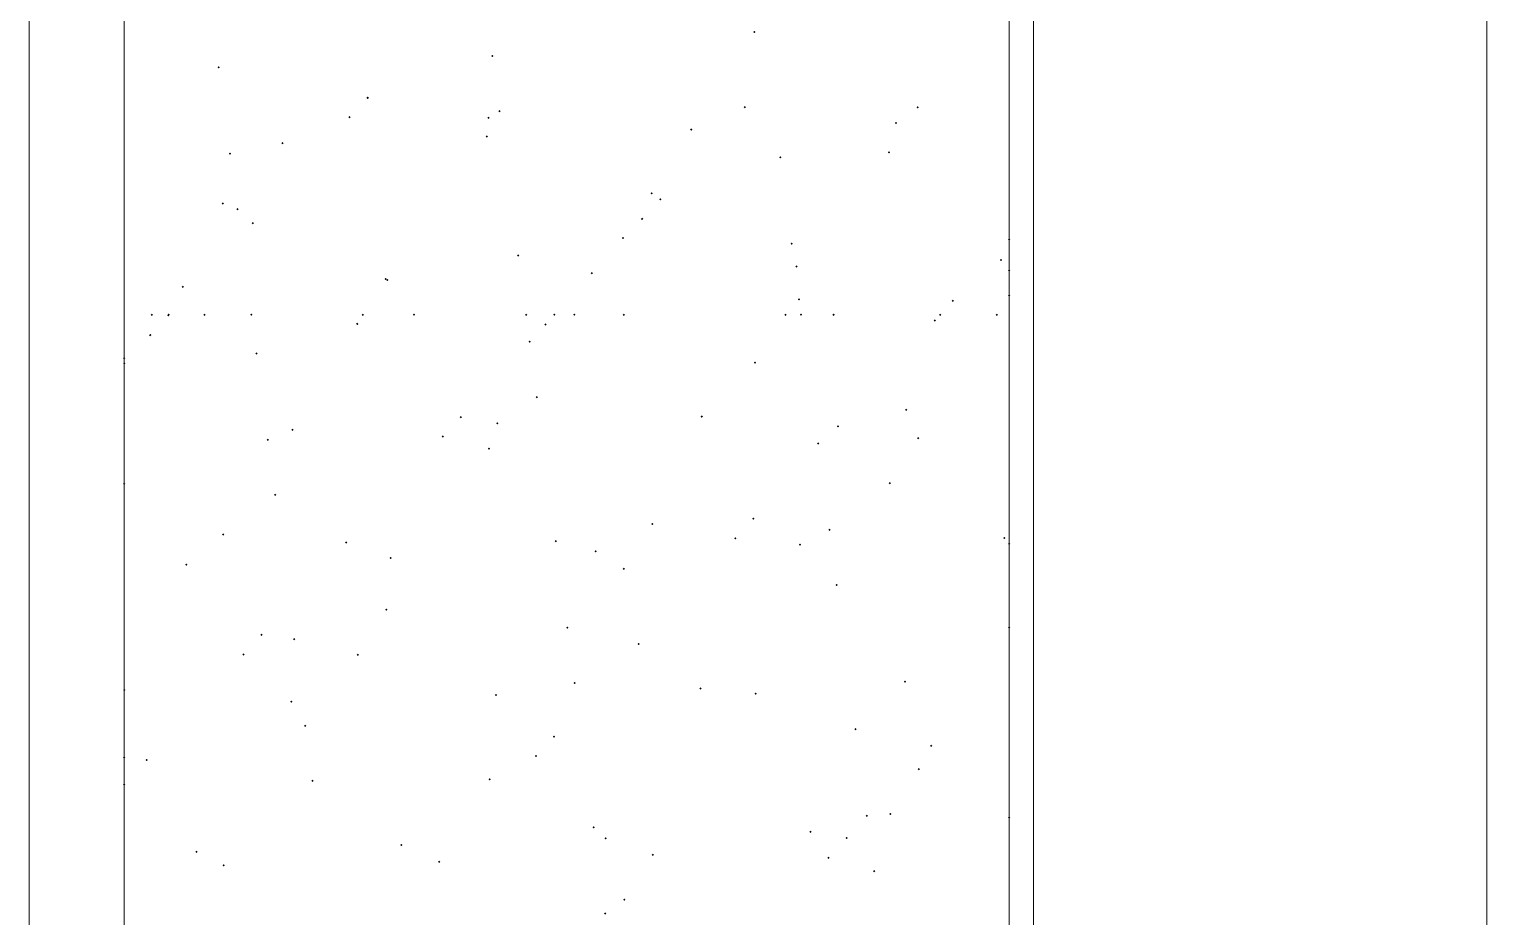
# Model space of a CAD drawing. Header units: millimetres. Extents: x 0 to 414, y 0 to 292.
# Drawn here: x 85.16 to 101.38, y 182.72 to 192.6 of the extents above; entities that cross this region are included whole.
import ezdxf

# ---------------------------------------------------------------- set-up
doc = ezdxf.new("R2010")
doc.units = ezdxf.units.MM

msp = doc.modelspace()

# ---------------------------------------------------------------- hatches: boundary and pattern name
h = msp.add_hatch(color=0)
h.dxf.hatch_style = 2
h.paths.add_polyline_path([(93.232111, 192.554225), (93.219058, 192.567278), (93.232111, 192.580331), (93.245164, 192.567278)])
h = msp.add_hatch(color=0)
h.dxf.hatch_style = 2
h.paths.add_polyline_path([(90.314639, 192.286114), (90.301586, 192.299167), (90.314639, 192.312219), (90.327692, 192.299167)])
h = msp.add_hatch(color=0)
h.dxf.hatch_style = 2
h.paths.add_polyline_path([(87.270167, 192.159114), (87.257114, 192.172167), (87.270167, 192.185219), (87.283219, 192.172167)])
h = msp.add_hatch(color=0)
h.dxf.hatch_style = 2
h.paths.add_polyline_path([(88.928222, 191.820447), (88.915169, 191.8335), (88.928222, 191.846553), (88.941275, 191.8335)])
h = msp.add_hatch(color=0)
h.dxf.hatch_style = 2
h.paths.add_polyline_path([(88.727139, 191.605253), (88.714086, 191.618306), (88.727139, 191.631358), (88.740192, 191.618306)])
h = msp.add_hatch(color=0)
h.dxf.hatch_style = 2
h.paths.add_polyline_path([(90.272306, 191.598197), (90.259253, 191.61125), (90.272306, 191.624303), (90.285358, 191.61125)])
h = msp.add_hatch(color=0)
h.dxf.hatch_style = 2
h.paths.add_polyline_path([(90.395778, 191.672281), (90.382725, 191.685333), (90.395778, 191.698386), (90.408831, 191.685333)])
h = msp.add_hatch(color=0)
h.dxf.hatch_style = 2
h.paths.add_polyline_path([(93.126278, 191.718142), (93.113225, 191.731194), (93.126278, 191.744247), (93.139331, 191.731194)])
h = msp.add_hatch(color=0)
h.dxf.hatch_style = 2
h.paths.add_polyline_path([(95.048917, 191.714614), (95.035864, 191.727667), (95.048917, 191.740719), (95.061969, 191.727667)])
h = msp.add_hatch(color=0)
h.dxf.hatch_style = 2
h.paths.add_polyline_path([(92.530083, 191.467669), (92.517031, 191.480722), (92.530083, 191.493775), (92.543136, 191.480722)])
h = msp.add_hatch(color=0)
h.dxf.hatch_style = 2
h.paths.add_polyline_path([(94.809028, 191.541753), (94.795975, 191.554806), (94.809028, 191.567858), (94.822081, 191.554806)])
h = msp.add_hatch(color=0)
h.dxf.hatch_style = 2
h.paths.add_polyline_path([(87.97925, 191.315975), (87.966197, 191.329028), (87.97925, 191.342081), (87.992303, 191.329028)])
h = msp.add_hatch(color=0)
h.dxf.hatch_style = 2
h.paths.add_polyline_path([(90.254667, 191.390058), (90.241614, 191.403111), (90.254667, 191.416164), (90.267719, 191.403111)])
h = msp.add_hatch(color=0)
h.dxf.hatch_style = 2
h.paths.add_polyline_path([(87.397167, 191.199558), (87.384114, 191.212611), (87.397167, 191.225664), (87.410219, 191.212611)])
h = msp.add_hatch(color=0)
h.dxf.hatch_style = 2
h.paths.add_polyline_path([(93.521389, 191.157225), (93.508336, 191.170278), (93.521389, 191.183331), (93.534442, 191.170278)])
h = msp.add_hatch(color=0)
h.dxf.hatch_style = 2
h.paths.add_polyline_path([(94.731417, 191.213669), (94.718364, 191.226722), (94.731417, 191.239775), (94.744469, 191.226722)])
h = msp.add_hatch(color=0)
h.dxf.hatch_style = 2
h.paths.add_polyline_path([(87.316028, 190.645697), (87.302975, 190.65875), (87.316028, 190.671803), (87.329081, 190.65875)])
h = msp.add_hatch(color=0)
h.dxf.hatch_style = 2
h.paths.add_polyline_path([(92.089111, 190.758586), (92.076058, 190.771639), (92.089111, 190.784692), (92.102164, 190.771639)])
h = msp.add_hatch(color=0)
h.dxf.hatch_style = 2
h.paths.add_polyline_path([(92.184361, 190.691558), (92.171308, 190.704611), (92.184361, 190.717664), (92.197414, 190.704611)])
h = msp.add_hatch(color=0)
h.dxf.hatch_style = 2
h.paths.add_polyline_path([(87.478306, 190.582197), (87.465253, 190.59525), (87.478306, 190.608303), (87.491358, 190.59525)])
h = msp.add_hatch(color=0)
h.dxf.hatch_style = 2
h.paths.add_polyline_path([(91.983278, 190.472836), (91.970225, 190.485889), (91.983278, 190.498942), (91.996331, 190.485889)])
h = msp.add_hatch(color=0)
h.dxf.hatch_style = 2
h.paths.add_polyline_path([(87.651167, 190.426975), (87.638114, 190.440028), (87.651167, 190.453081), (87.664219, 190.440028)])
h = msp.add_hatch(color=0)
h.dxf.hatch_style = 2
h.paths.add_polyline_path([(91.771611, 190.261169), (91.758558, 190.274222), (91.771611, 190.287275), (91.784664, 190.274222)])
h = msp.add_hatch(color=0)
h.dxf.hatch_style = 2
h.paths.add_polyline_path([(93.648389, 190.197669), (93.635336, 190.210722), (93.648389, 190.223775), (93.661442, 190.210722)])
h = msp.add_hatch(color=0)
h.dxf.hatch_style = 2
h.paths.add_polyline_path([(96.068444, 190.243531), (96.055392, 190.256583), (96.068444, 190.269636), (96.081497, 190.256583)])
h = msp.add_hatch(color=0)
h.dxf.hatch_style = 2
h.paths.add_polyline_path([(90.603917, 190.067142), (90.590864, 190.080194), (90.603917, 190.093247), (90.616969, 190.080194)])
h = msp.add_hatch(color=0)
h.dxf.hatch_style = 2
h.paths.add_polyline_path([(95.976722, 190.017753), (95.963669, 190.030806), (95.976722, 190.043858), (95.989775, 190.030806)])
h = msp.add_hatch(color=0)
h.dxf.hatch_style = 2
h.paths.add_polyline_path([(89.129306, 189.806086), (89.116253, 189.819139), (89.129306, 189.832192), (89.142358, 189.819139)])
h = msp.add_hatch(color=0)
h.dxf.hatch_style = 2
h.paths.add_polyline_path([(91.422361, 189.869586), (91.409308, 189.882639), (91.422361, 189.895692), (91.435414, 189.882639)])
h = msp.add_hatch(color=0)
h.dxf.hatch_style = 2
h.paths.add_polyline_path([(93.701306, 189.943669), (93.688253, 189.956722), (93.701306, 189.969775), (93.714358, 189.956722)])
h = msp.add_hatch(color=0)
h.dxf.hatch_style = 2
h.paths.add_polyline_path([(96.068444, 189.901336), (96.055392, 189.914389), (96.068444, 189.927442), (96.081497, 189.914389)])
h = msp.add_hatch(color=0)
h.dxf.hatch_style = 2
h.paths.add_polyline_path([(96.068444, 189.901336), (96.055392, 189.914389), (96.068444, 189.927442), (96.081497, 189.914389)])
h = msp.add_hatch(color=0)
h.dxf.hatch_style = 2
h.paths.add_polyline_path([(86.871528, 189.717892), (86.858475, 189.730944), (86.871528, 189.743997), (86.884581, 189.730944)])
h = msp.add_hatch(color=0)
h.dxf.hatch_style = 2
h.paths.add_polyline_path([(89.146944, 189.795503), (89.133892, 189.808556), (89.146944, 189.821608), (89.159997, 189.808556)])
h = msp.add_hatch(color=0)
h.dxf.hatch_style = 2
h.paths.add_polyline_path([(93.729528, 189.580308), (93.716475, 189.593361), (93.729528, 189.606414), (93.742581, 189.593361)])
h = msp.add_hatch(color=0)
h.dxf.hatch_style = 2
h.paths.add_polyline_path([(95.4405, 189.562669), (95.427447, 189.575722), (95.4405, 189.588775), (95.453553, 189.575722)])
h = msp.add_hatch(color=0)
h.dxf.hatch_style = 2
h.paths.add_polyline_path([(96.068444, 189.622642), (96.055392, 189.635694), (96.068444, 189.648747), (96.081497, 189.635694)])
h = msp.add_hatch(color=0)
h.dxf.hatch_style = 2
h.paths.add_polyline_path([(86.525806, 189.407447), (86.512753, 189.4205), (86.525806, 189.433553), (86.538858, 189.4205)])
h = msp.add_hatch(color=0)
h.dxf.hatch_style = 2
h.paths.add_polyline_path([(86.525806, 189.407447), (86.512753, 189.4205), (86.525806, 189.433553), (86.538858, 189.4205)])
h = msp.add_hatch(color=0)
h.dxf.hatch_style = 2
h.paths.add_polyline_path([(86.525806, 189.407447), (86.512753, 189.4205), (86.525806, 189.433553), (86.538858, 189.4205)])
h = msp.add_hatch(color=0)
h.dxf.hatch_style = 2
h.paths.add_polyline_path([(86.70925, 189.400392), (86.696197, 189.413444), (86.70925, 189.426497), (86.722303, 189.413444)])
h = msp.add_hatch(color=0)
h.dxf.hatch_style = 2
h.paths.add_polyline_path([(86.712778, 189.407447), (86.699725, 189.4205), (86.712778, 189.433553), (86.725831, 189.4205)])
h = msp.add_hatch(color=0)
h.dxf.hatch_style = 2
h.paths.add_polyline_path([(86.712778, 189.407447), (86.699725, 189.4205), (86.712778, 189.433553), (86.725831, 189.4205)])
h = msp.add_hatch(color=0)
h.dxf.hatch_style = 2
h.paths.add_polyline_path([(86.712778, 189.407447), (86.699725, 189.4205), (86.712778, 189.433553), (86.725831, 189.4205)])
h = msp.add_hatch(color=0)
h.dxf.hatch_style = 2
h.paths.add_polyline_path([(87.111417, 189.407447), (87.098364, 189.4205), (87.111417, 189.433553), (87.124469, 189.4205)])
h = msp.add_hatch(color=0)
h.dxf.hatch_style = 2
h.paths.add_polyline_path([(87.111417, 189.407447), (87.098364, 189.4205), (87.111417, 189.433553), (87.124469, 189.4205)])
h = msp.add_hatch(color=0)
h.dxf.hatch_style = 2
h.paths.add_polyline_path([(87.111417, 189.407447), (87.098364, 189.4205), (87.111417, 189.433553), (87.124469, 189.4205)])
h = msp.add_hatch(color=0)
h.dxf.hatch_style = 2
h.paths.add_polyline_path([(87.633528, 189.407447), (87.620475, 189.4205), (87.633528, 189.433553), (87.646581, 189.4205)])
h = msp.add_hatch(color=0)
h.dxf.hatch_style = 2
h.paths.add_polyline_path([(87.633528, 189.407447), (87.620475, 189.4205), (87.633528, 189.433553), (87.646581, 189.4205)])
h = msp.add_hatch(color=0)
h.dxf.hatch_style = 2
h.paths.add_polyline_path([(87.633528, 189.407447), (87.620475, 189.4205), (87.633528, 189.433553), (87.646581, 189.4205)])
h = msp.add_hatch(color=0)
h.dxf.hatch_style = 2
h.paths.add_polyline_path([(88.875306, 189.407447), (88.862253, 189.4205), (88.875306, 189.433553), (88.888358, 189.4205)])
h = msp.add_hatch(color=0)
h.dxf.hatch_style = 2
h.paths.add_polyline_path([(88.875306, 189.407447), (88.862253, 189.4205), (88.875306, 189.433553), (88.888358, 189.4205)])
h = msp.add_hatch(color=0)
h.dxf.hatch_style = 2
h.paths.add_polyline_path([(88.875306, 189.407447), (88.862253, 189.4205), (88.875306, 189.433553), (88.888358, 189.4205)])
h = msp.add_hatch(color=0)
h.dxf.hatch_style = 2
h.paths.add_polyline_path([(89.443278, 189.407447), (89.430225, 189.4205), (89.443278, 189.433553), (89.456331, 189.4205)])
h = msp.add_hatch(color=0)
h.dxf.hatch_style = 2
h.paths.add_polyline_path([(89.443278, 189.407447), (89.430225, 189.4205), (89.443278, 189.433553), (89.456331, 189.4205)])
h = msp.add_hatch(color=0)
h.dxf.hatch_style = 2
h.paths.add_polyline_path([(89.443278, 189.407447), (89.430225, 189.4205), (89.443278, 189.433553), (89.456331, 189.4205)])
h = msp.add_hatch(color=0)
h.dxf.hatch_style = 2
h.paths.add_polyline_path([(90.692111, 189.407447), (90.679058, 189.4205), (90.692111, 189.433553), (90.705164, 189.4205)])
h = msp.add_hatch(color=0)
h.dxf.hatch_style = 2
h.paths.add_polyline_path([(90.692111, 189.407447), (90.679058, 189.4205), (90.692111, 189.433553), (90.705164, 189.4205)])
h = msp.add_hatch(color=0)
h.dxf.hatch_style = 2
h.paths.add_polyline_path([(90.692111, 189.407447), (90.679058, 189.4205), (90.692111, 189.433553), (90.705164, 189.4205)])
h = msp.add_hatch(color=0)
h.dxf.hatch_style = 2
h.paths.add_polyline_path([(91.006083, 189.407447), (90.993031, 189.4205), (91.006083, 189.433553), (91.019136, 189.4205)])
h = msp.add_hatch(color=0)
h.dxf.hatch_style = 2
h.paths.add_polyline_path([(91.006083, 189.407447), (90.993031, 189.4205), (91.006083, 189.433553), (91.019136, 189.4205)])
h = msp.add_hatch(color=0)
h.dxf.hatch_style = 2
h.paths.add_polyline_path([(91.006083, 189.407447), (90.993031, 189.4205), (91.006083, 189.433553), (91.019136, 189.4205)])
h = msp.add_hatch(color=0)
h.dxf.hatch_style = 2
h.paths.add_polyline_path([(91.228333, 189.407447), (91.215281, 189.4205), (91.228333, 189.433553), (91.241386, 189.4205)])
h = msp.add_hatch(color=0)
h.dxf.hatch_style = 2
h.paths.add_polyline_path([(91.228333, 189.407447), (91.215281, 189.4205), (91.228333, 189.433553), (91.241386, 189.4205)])
h = msp.add_hatch(color=0)
h.dxf.hatch_style = 2
h.paths.add_polyline_path([(91.228333, 189.407447), (91.215281, 189.4205), (91.228333, 189.433553), (91.241386, 189.4205)])
h = msp.add_hatch(color=0)
h.dxf.hatch_style = 2
h.paths.add_polyline_path([(91.778667, 189.407447), (91.765614, 189.4205), (91.778667, 189.433553), (91.791719, 189.4205)])
h = msp.add_hatch(color=0)
h.dxf.hatch_style = 2
h.paths.add_polyline_path([(91.778667, 189.407447), (91.765614, 189.4205), (91.778667, 189.433553), (91.791719, 189.4205)])
h = msp.add_hatch(color=0)
h.dxf.hatch_style = 2
h.paths.add_polyline_path([(91.778667, 189.407447), (91.765614, 189.4205), (91.778667, 189.433553), (91.791719, 189.4205)])
h = msp.add_hatch(color=0)
h.dxf.hatch_style = 2
h.paths.add_polyline_path([(93.577833, 189.407447), (93.564781, 189.4205), (93.577833, 189.433553), (93.590886, 189.4205)])
h = msp.add_hatch(color=0)
h.dxf.hatch_style = 2
h.paths.add_polyline_path([(93.577833, 189.407447), (93.564781, 189.4205), (93.577833, 189.433553), (93.590886, 189.4205)])
h = msp.add_hatch(color=0)
h.dxf.hatch_style = 2
h.paths.add_polyline_path([(93.577833, 189.407447), (93.564781, 189.4205), (93.577833, 189.433553), (93.590886, 189.4205)])
h = msp.add_hatch(color=0)
h.dxf.hatch_style = 2
h.paths.add_polyline_path([(93.750694, 189.407447), (93.737642, 189.4205), (93.750694, 189.433553), (93.763747, 189.4205)])
h = msp.add_hatch(color=0)
h.dxf.hatch_style = 2
h.paths.add_polyline_path([(93.750694, 189.407447), (93.737642, 189.4205), (93.750694, 189.433553), (93.763747, 189.4205)])
h = msp.add_hatch(color=0)
h.dxf.hatch_style = 2
h.paths.add_polyline_path([(93.750694, 189.407447), (93.737642, 189.4205), (93.750694, 189.433553), (93.763747, 189.4205)])
h = msp.add_hatch(color=0)
h.dxf.hatch_style = 2
h.paths.add_polyline_path([(94.114056, 189.407447), (94.101003, 189.4205), (94.114056, 189.433553), (94.127108, 189.4205)])
h = msp.add_hatch(color=0)
h.dxf.hatch_style = 2
h.paths.add_polyline_path([(94.114056, 189.407447), (94.101003, 189.4205), (94.114056, 189.433553), (94.127108, 189.4205)])
h = msp.add_hatch(color=0)
h.dxf.hatch_style = 2
h.paths.add_polyline_path([(94.114056, 189.407447), (94.101003, 189.4205), (94.114056, 189.433553), (94.127108, 189.4205)])
h = msp.add_hatch(color=0)
h.dxf.hatch_style = 2
h.paths.add_polyline_path([(95.239417, 189.343947), (95.226364, 189.357), (95.239417, 189.370053), (95.252469, 189.357)])
h = msp.add_hatch(color=0)
h.dxf.hatch_style = 2
h.paths.add_polyline_path([(95.299389, 189.407447), (95.286336, 189.4205), (95.299389, 189.433553), (95.312442, 189.4205)])
h = msp.add_hatch(color=0)
h.dxf.hatch_style = 2
h.paths.add_polyline_path([(95.299389, 189.407447), (95.286336, 189.4205), (95.299389, 189.433553), (95.312442, 189.4205)])
h = msp.add_hatch(color=0)
h.dxf.hatch_style = 2
h.paths.add_polyline_path([(95.299389, 189.407447), (95.286336, 189.4205), (95.299389, 189.433553), (95.312442, 189.4205)])
h = msp.add_hatch(color=0)
h.dxf.hatch_style = 2
h.paths.add_polyline_path([(95.930861, 189.407447), (95.917808, 189.4205), (95.930861, 189.433553), (95.943914, 189.4205)])
h = msp.add_hatch(color=0)
h.dxf.hatch_style = 2
h.paths.add_polyline_path([(95.930861, 189.407447), (95.917808, 189.4205), (95.930861, 189.433553), (95.943914, 189.4205)])
h = msp.add_hatch(color=0)
h.dxf.hatch_style = 2
h.paths.add_polyline_path([(95.930861, 189.407447), (95.917808, 189.4205), (95.930861, 189.433553), (95.943914, 189.4205)])
h = msp.add_hatch(color=0)
h.dxf.hatch_style = 2
h.paths.add_polyline_path([(86.508167, 189.181669), (86.495114, 189.194722), (86.508167, 189.207775), (86.521219, 189.194722)])
h = msp.add_hatch(color=0)
h.dxf.hatch_style = 2
h.paths.add_polyline_path([(88.811806, 189.305142), (88.798753, 189.318194), (88.811806, 189.331247), (88.824858, 189.318194)])
h = msp.add_hatch(color=0)
h.dxf.hatch_style = 2
h.paths.add_polyline_path([(90.907306, 189.298086), (90.894253, 189.311139), (90.907306, 189.324192), (90.920358, 189.311139)])
h = msp.add_hatch(color=0)
h.dxf.hatch_style = 2
h.paths.add_polyline_path([(90.730917, 189.107586), (90.717864, 189.120639), (90.730917, 189.133692), (90.743969, 189.120639)])
h = msp.add_hatch(color=0)
h.dxf.hatch_style = 2
h.paths.add_polyline_path([(86.218889, 188.924142), (86.205836, 188.937194), (86.218889, 188.950247), (86.231942, 188.937194)])
h = msp.add_hatch(color=0)
h.dxf.hatch_style = 2
h.paths.add_polyline_path([(86.218889, 188.924142), (86.205836, 188.937194), (86.218889, 188.950247), (86.231942, 188.937194)])
h = msp.add_hatch(color=0)
h.dxf.hatch_style = 2
h.paths.add_polyline_path([(86.218889, 188.867697), (86.205836, 188.88075), (86.218889, 188.893803), (86.231942, 188.88075)])
h = msp.add_hatch(color=0)
h.dxf.hatch_style = 2
h.paths.add_polyline_path([(86.218889, 188.867697), (86.205836, 188.88075), (86.218889, 188.893803), (86.231942, 188.88075)])
h = msp.add_hatch(color=0)
h.dxf.hatch_style = 2
h.paths.add_polyline_path([(86.218889, 188.867697), (86.205836, 188.88075), (86.218889, 188.893803), (86.231942, 188.88075)])
h = msp.add_hatch(color=0)
h.dxf.hatch_style = 2
h.paths.add_polyline_path([(87.689972, 188.977058), (87.676919, 188.990111), (87.689972, 189.003164), (87.703025, 188.990111)])
h = msp.add_hatch(color=0)
h.dxf.hatch_style = 2
h.paths.add_polyline_path([(93.239167, 188.874753), (93.226114, 188.887806), (93.239167, 188.900858), (93.252219, 188.887806)])
h = msp.add_hatch(color=0)
h.dxf.hatch_style = 2
h.paths.add_polyline_path([(90.812056, 188.490225), (90.799003, 188.503278), (90.812056, 188.516331), (90.825108, 188.503278)])
h = msp.add_hatch(color=0)
h.dxf.hatch_style = 2
h.paths.add_polyline_path([(94.921917, 188.349114), (94.908864, 188.362167), (94.921917, 188.375219), (94.934969, 188.362167)])
h = msp.add_hatch(color=0)
h.dxf.hatch_style = 2
h.paths.add_polyline_path([(89.965389, 188.267975), (89.952336, 188.281028), (89.965389, 188.294081), (89.978442, 188.281028)])
h = msp.add_hatch(color=0)
h.dxf.hatch_style = 2
h.paths.add_polyline_path([(90.371083, 188.200947), (90.358031, 188.214), (90.371083, 188.227053), (90.384136, 188.214)])
h = msp.add_hatch(color=0)
h.dxf.hatch_style = 2
h.paths.add_polyline_path([(92.6465, 188.275031), (92.633447, 188.288083), (92.6465, 188.301136), (92.659553, 188.288083)])
h = msp.add_hatch(color=0)
h.dxf.hatch_style = 2
h.paths.add_polyline_path([(87.816972, 188.017503), (87.803919, 188.030556), (87.816972, 188.043608), (87.830025, 188.030556)])
h = msp.add_hatch(color=0)
h.dxf.hatch_style = 2
h.paths.add_polyline_path([(88.092139, 188.126864), (88.079086, 188.139917), (88.092139, 188.152969), (88.105192, 188.139917)])
h = msp.add_hatch(color=0)
h.dxf.hatch_style = 2
h.paths.add_polyline_path([(89.764306, 188.052781), (89.751253, 188.065833), (89.764306, 188.078886), (89.777358, 188.065833)])
h = msp.add_hatch(color=0)
h.dxf.hatch_style = 2
h.paths.add_polyline_path([(94.163444, 188.165669), (94.150392, 188.178722), (94.163444, 188.191775), (94.176497, 188.178722)])
h = msp.add_hatch(color=0)
h.dxf.hatch_style = 2
h.paths.add_polyline_path([(95.055972, 188.035142), (95.042919, 188.048194), (95.055972, 188.061247), (95.069025, 188.048194)])
h = msp.add_hatch(color=0)
h.dxf.hatch_style = 2
h.paths.add_polyline_path([(90.279361, 187.918725), (90.266308, 187.931778), (90.279361, 187.944831), (90.292414, 187.931778)])
h = msp.add_hatch(color=0)
h.dxf.hatch_style = 2
h.paths.add_polyline_path([(93.941194, 187.975169), (93.928142, 187.988222), (93.941194, 188.001275), (93.954247, 187.988222)])
h = msp.add_hatch(color=0)
h.dxf.hatch_style = 2
h.paths.add_polyline_path([(86.218889, 187.527142), (86.205836, 187.540194), (86.218889, 187.553247), (86.231942, 187.540194)])
h = msp.add_hatch(color=0)
h.dxf.hatch_style = 2
h.paths.add_polyline_path([(86.218889, 187.527142), (86.205836, 187.540194), (86.218889, 187.553247), (86.231942, 187.540194)])
h = msp.add_hatch(color=0)
h.dxf.hatch_style = 2
h.paths.add_polyline_path([(94.738472, 187.534197), (94.725419, 187.54725), (94.738472, 187.560303), (94.751525, 187.54725)])
h = msp.add_hatch(color=0)
h.dxf.hatch_style = 2
h.paths.add_polyline_path([(87.898111, 187.403669), (87.885058, 187.416722), (87.898111, 187.429775), (87.911164, 187.416722)])
h = msp.add_hatch(color=0)
h.dxf.hatch_style = 2
h.paths.add_polyline_path([(92.096167, 187.079114), (92.083114, 187.092167), (92.096167, 187.105219), (92.109219, 187.092167)])
h = msp.add_hatch(color=0)
h.dxf.hatch_style = 2
h.paths.add_polyline_path([(93.221528, 187.139086), (93.208475, 187.152139), (93.221528, 187.165192), (93.234581, 187.152139)])
h = msp.add_hatch(color=0)
h.dxf.hatch_style = 2
h.paths.add_polyline_path([(87.319556, 186.962697), (87.306503, 186.97575), (87.319556, 186.988803), (87.332608, 186.97575)])
h = msp.add_hatch(color=0)
h.dxf.hatch_style = 2
h.paths.add_polyline_path([(91.023722, 186.888614), (91.010669, 186.901667), (91.023722, 186.914719), (91.036775, 186.901667)])
h = msp.add_hatch(color=0)
h.dxf.hatch_style = 2
h.paths.add_polyline_path([(93.020444, 186.920364), (93.007392, 186.933417), (93.020444, 186.946469), (93.033497, 186.933417)])
h = msp.add_hatch(color=0)
h.dxf.hatch_style = 2
h.paths.add_polyline_path([(94.068194, 187.015614), (94.055142, 187.028667), (94.068194, 187.041719), (94.081247, 187.028667)])
h = msp.add_hatch(color=0)
h.dxf.hatch_style = 2
h.paths.add_polyline_path([(96.015528, 186.923892), (96.002475, 186.936944), (96.015528, 186.949997), (96.028581, 186.936944)])
h = msp.add_hatch(color=0)
h.dxf.hatch_style = 2
h.paths.add_polyline_path([(88.688333, 186.874503), (88.675281, 186.887556), (88.688333, 186.900608), (88.701386, 186.887556)])
h = msp.add_hatch(color=0)
h.dxf.hatch_style = 2
h.paths.add_polyline_path([(91.464694, 186.775725), (91.451642, 186.788778), (91.464694, 186.801831), (91.477747, 186.788778)])
h = msp.add_hatch(color=0)
h.dxf.hatch_style = 2
h.paths.add_polyline_path([(93.740111, 186.849808), (93.727058, 186.862861), (93.740111, 186.875914), (93.753164, 186.862861)])
h = msp.add_hatch(color=0)
h.dxf.hatch_style = 2
h.paths.add_polyline_path([(96.068444, 186.860392), (96.055392, 186.873444), (96.068444, 186.886497), (96.081497, 186.873444)])
h = msp.add_hatch(color=0)
h.dxf.hatch_style = 2
h.paths.add_polyline_path([(96.068444, 186.860392), (96.055392, 186.873444), (96.068444, 186.886497), (96.081497, 186.873444)])
h = msp.add_hatch(color=0)
h.dxf.hatch_style = 2
h.paths.add_polyline_path([(96.068444, 186.860392), (96.055392, 186.873444), (96.068444, 186.886497), (96.081497, 186.873444)])
h = msp.add_hatch(color=0)
h.dxf.hatch_style = 2
h.paths.add_polyline_path([(86.910333, 186.627558), (86.897281, 186.640611), (86.910333, 186.653664), (86.923386, 186.640611)])
h = msp.add_hatch(color=0)
h.dxf.hatch_style = 2
h.paths.add_polyline_path([(89.18575, 186.701642), (89.172697, 186.714694), (89.18575, 186.727747), (89.198803, 186.714694)])
h = msp.add_hatch(color=0)
h.dxf.hatch_style = 2
h.paths.add_polyline_path([(91.778667, 186.581697), (91.765614, 186.59475), (91.778667, 186.607803), (91.791719, 186.59475)])
h = msp.add_hatch(color=0)
h.dxf.hatch_style = 2
h.paths.add_polyline_path([(94.149333, 186.401781), (94.136281, 186.414833), (94.149333, 186.427886), (94.162386, 186.414833)])
h = msp.add_hatch(color=0)
h.dxf.hatch_style = 2
h.paths.add_polyline_path([(89.136361, 186.126614), (89.123308, 186.139667), (89.136361, 186.152719), (89.149414, 186.139667)])
h = msp.add_hatch(color=0)
h.dxf.hatch_style = 2
h.paths.add_polyline_path([(91.150722, 185.925531), (91.137669, 185.938583), (91.150722, 185.951636), (91.163775, 185.938583)])
h = msp.add_hatch(color=0)
h.dxf.hatch_style = 2
h.paths.add_polyline_path([(96.068444, 185.929058), (96.055392, 185.942111), (96.068444, 185.955164), (96.081497, 185.942111)])
h = msp.add_hatch(color=0)
h.dxf.hatch_style = 2
h.paths.add_polyline_path([(87.746417, 185.847919), (87.733364, 185.860972), (87.746417, 185.874025), (87.759469, 185.860972)])
h = msp.add_hatch(color=0)
h.dxf.hatch_style = 2
h.paths.add_polyline_path([(88.109778, 185.798531), (88.096725, 185.811583), (88.109778, 185.824636), (88.122831, 185.811583)])
h = msp.add_hatch(color=0)
h.dxf.hatch_style = 2
h.paths.add_polyline_path([(91.944472, 185.745614), (91.931419, 185.758667), (91.944472, 185.771719), (91.957525, 185.758667)])
h = msp.add_hatch(color=0)
h.dxf.hatch_style = 2
h.paths.add_polyline_path([(87.545333, 185.629197), (87.532281, 185.64225), (87.545333, 185.655303), (87.558386, 185.64225)])
h = msp.add_hatch(color=0)
h.dxf.hatch_style = 2
h.paths.add_polyline_path([(88.818861, 185.625669), (88.805808, 185.638722), (88.818861, 185.651775), (88.831914, 185.638722)])
h = msp.add_hatch(color=0)
h.dxf.hatch_style = 2
h.paths.add_polyline_path([(91.231861, 185.311697), (91.218808, 185.32475), (91.231861, 185.337803), (91.244914, 185.32475)])
h = msp.add_hatch(color=0)
h.dxf.hatch_style = 2
h.paths.add_polyline_path([(94.907806, 185.325808), (94.894753, 185.338861), (94.907806, 185.351914), (94.920858, 185.338861)])
h = msp.add_hatch(color=0)
h.dxf.hatch_style = 2
h.paths.add_polyline_path([(86.218889, 185.234086), (86.205836, 185.247139), (86.218889, 185.260192), (86.231942, 185.247139)])
h = msp.add_hatch(color=0)
h.dxf.hatch_style = 2
h.paths.add_polyline_path([(86.218889, 185.234086), (86.205836, 185.247139), (86.218889, 185.260192), (86.231942, 185.247139)])
h = msp.add_hatch(color=0)
h.dxf.hatch_style = 2
h.paths.add_polyline_path([(88.078028, 185.103558), (88.064975, 185.116611), (88.078028, 185.129664), (88.091081, 185.116611)])
h = msp.add_hatch(color=0)
h.dxf.hatch_style = 2
h.paths.add_polyline_path([(90.356972, 185.177642), (90.343919, 185.190694), (90.356972, 185.203747), (90.370025, 185.190694)])
h = msp.add_hatch(color=0)
h.dxf.hatch_style = 2
h.paths.add_polyline_path([(92.632389, 185.251725), (92.619336, 185.264778), (92.632389, 185.277831), (92.645442, 185.264778)])
h = msp.add_hatch(color=0)
h.dxf.hatch_style = 2
h.paths.add_polyline_path([(93.246222, 185.191753), (93.233169, 185.204806), (93.246222, 185.217858), (93.259275, 185.204806)])
h = msp.add_hatch(color=0)
h.dxf.hatch_style = 2
h.paths.add_polyline_path([(88.23325, 184.835447), (88.220197, 184.8485), (88.23325, 184.861553), (88.246303, 184.8485)])
h = msp.add_hatch(color=0)
h.dxf.hatch_style = 2
h.paths.add_polyline_path([(94.357472, 184.796642), (94.344419, 184.809694), (94.357472, 184.822747), (94.370525, 184.809694)])
h = msp.add_hatch(color=0)
h.dxf.hatch_style = 2
h.paths.add_polyline_path([(91.002556, 184.715503), (90.989503, 184.728556), (91.002556, 184.741608), (91.015608, 184.728556)])
h = msp.add_hatch(color=0)
h.dxf.hatch_style = 2
h.paths.add_polyline_path([(95.200611, 184.613197), (95.187558, 184.62625), (95.200611, 184.639303), (95.213664, 184.62625)])
h = msp.add_hatch(color=0)
h.dxf.hatch_style = 2
h.paths.add_polyline_path([(86.218889, 184.482669), (86.205836, 184.495722), (86.218889, 184.508775), (86.231942, 184.495722)])
h = msp.add_hatch(color=0)
h.dxf.hatch_style = 2
h.paths.add_polyline_path([(86.469361, 184.454447), (86.456308, 184.4675), (86.469361, 184.480553), (86.482414, 184.4675)])
h = msp.add_hatch(color=0)
h.dxf.hatch_style = 2
h.paths.add_polyline_path([(90.801472, 184.500308), (90.788419, 184.513361), (90.801472, 184.526414), (90.814525, 184.513361)])
h = msp.add_hatch(color=0)
h.dxf.hatch_style = 2
h.paths.add_polyline_path([(95.063028, 184.352142), (95.049975, 184.365194), (95.063028, 184.378247), (95.076081, 184.365194)])
h = msp.add_hatch(color=0)
h.dxf.hatch_style = 2
h.paths.add_polyline_path([(86.218889, 184.182808), (86.205836, 184.195861), (86.218889, 184.208914), (86.231942, 184.195861)])
h = msp.add_hatch(color=0)
h.dxf.hatch_style = 2
h.paths.add_polyline_path([(86.218889, 184.182808), (86.205836, 184.195861), (86.218889, 184.208914), (86.231942, 184.195861)])
h = msp.add_hatch(color=0)
h.dxf.hatch_style = 2
h.paths.add_polyline_path([(88.314389, 184.221614), (88.301336, 184.234667), (88.314389, 184.247719), (88.327442, 184.234667)])
h = msp.add_hatch(color=0)
h.dxf.hatch_style = 2
h.paths.add_polyline_path([(90.286417, 184.239253), (90.273364, 184.252306), (90.286417, 184.265358), (90.299469, 184.252306)])
h = msp.add_hatch(color=0)
h.dxf.hatch_style = 2
h.paths.add_polyline_path([(94.484472, 183.833558), (94.471419, 183.846611), (94.484472, 183.859664), (94.497525, 183.846611)])
h = msp.add_hatch(color=0)
h.dxf.hatch_style = 2
h.paths.add_polyline_path([(94.745528, 183.854725), (94.732475, 183.867778), (94.745528, 183.880831), (94.758581, 183.867778)])
h = msp.add_hatch(color=0)
h.dxf.hatch_style = 2
h.paths.add_polyline_path([(96.068444, 183.815919), (96.055392, 183.828972), (96.068444, 183.842025), (96.081497, 183.828972)])
h = msp.add_hatch(color=0)
h.dxf.hatch_style = 2
h.paths.add_polyline_path([(96.068444, 183.815919), (96.055392, 183.828972), (96.068444, 183.842025), (96.081497, 183.828972)])
h = msp.add_hatch(color=0)
h.dxf.hatch_style = 2
h.paths.add_polyline_path([(91.443528, 183.706558), (91.430475, 183.719611), (91.443528, 183.732664), (91.456581, 183.719611)])
h = msp.add_hatch(color=0)
h.dxf.hatch_style = 2
h.paths.add_polyline_path([(93.856528, 183.657169), (93.843475, 183.670222), (93.856528, 183.683275), (93.869581, 183.670222)])
h = msp.add_hatch(color=0)
h.dxf.hatch_style = 2
h.paths.add_polyline_path([(89.302167, 183.509003), (89.289114, 183.522056), (89.302167, 183.535108), (89.315219, 183.522056)])
h = msp.add_hatch(color=0)
h.dxf.hatch_style = 2
h.paths.add_polyline_path([(91.577583, 183.583086), (91.564531, 183.596139), (91.577583, 183.609192), (91.590636, 183.596139)])
h = msp.add_hatch(color=0)
h.dxf.hatch_style = 2
h.paths.add_polyline_path([(94.258694, 183.586614), (94.245642, 183.599667), (94.258694, 183.612719), (94.271747, 183.599667)])
h = msp.add_hatch(color=0)
h.dxf.hatch_style = 2
h.paths.add_polyline_path([(87.023222, 183.434919), (87.010169, 183.447972), (87.023222, 183.461025), (87.036275, 183.447972)])
h = msp.add_hatch(color=0)
h.dxf.hatch_style = 2
h.paths.add_polyline_path([(89.7255, 183.322031), (89.712447, 183.335083), (89.7255, 183.348136), (89.738553, 183.335083)])
h = msp.add_hatch(color=0)
h.dxf.hatch_style = 2
h.paths.add_polyline_path([(92.103222, 183.399642), (92.090169, 183.412694), (92.103222, 183.425747), (92.116275, 183.412694)])
h = msp.add_hatch(color=0)
h.dxf.hatch_style = 2
h.paths.add_polyline_path([(94.057611, 183.367892), (94.044558, 183.380944), (94.057611, 183.393997), (94.070664, 183.380944)])
h = msp.add_hatch(color=0)
h.dxf.hatch_style = 2
h.paths.add_polyline_path([(87.326611, 183.283225), (87.313558, 183.296278), (87.326611, 183.309331), (87.339664, 183.296278)])
h = msp.add_hatch(color=0)
h.dxf.hatch_style = 2
h.paths.add_polyline_path([(94.565611, 183.219725), (94.552558, 183.232778), (94.565611, 183.245831), (94.578664, 183.232778)])
h = msp.add_hatch(color=0)
h.dxf.hatch_style = 2
h.paths.add_polyline_path([(91.785722, 182.902225), (91.772669, 182.915278), (91.785722, 182.928331), (91.798775, 182.915278)])
h = msp.add_hatch(color=0)
h.dxf.hatch_style = 2
h.paths.add_polyline_path([(91.570528, 182.747003), (91.557475, 182.760056), (91.570528, 182.773108), (91.583581, 182.760056)])

# ---------------------------------------------------------------- linework, layer by layer
at = {"color": 0, "lineweight": 0}
for points in [[(85.160556, 222.080667), (85.160556, 139.618861)], [(86.218889, 139.618861), (86.218889, 220.88475)], [(96.068444, 220.88475), (96.068444, 181.303083)], [(96.340083, 220.88475), (96.340083, 181.303083)], [(101.384806, 218.404722), (101.384806, 181.303083)]]:
    msp.add_lwpolyline(points, dxfattribs=at)

doc.saveas('drawing.dxf')
